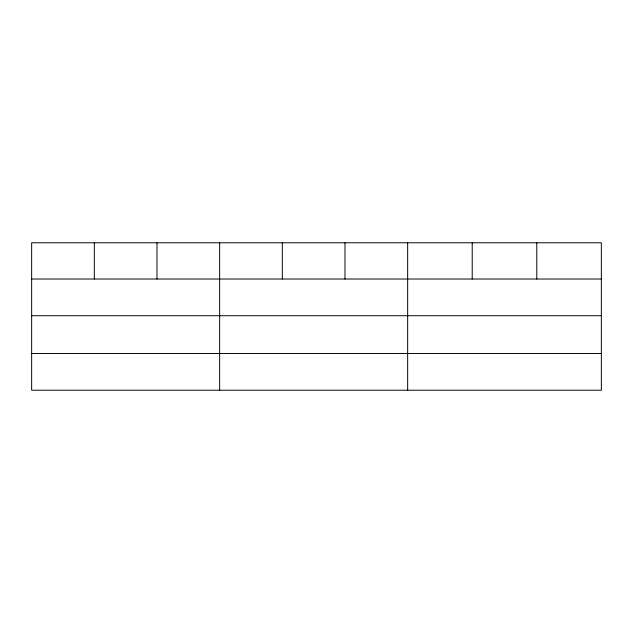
<?xml version="1.0" encoding="UTF-8"?>
<svg xmlns="http://www.w3.org/2000/svg" width="633" height="633" viewBox="0 0 633 633"><rect width="100%" height="100%" fill="white"/><g stroke="black" fill="none" stroke-linecap="round" stroke-linejoin="round"><path stroke-width="0.95" d="M601.35 315.717L601.35 242.787L31.65 242.787L31.65 390.213L601.35 390.213L601.35 315.717L31.65 315.717M31.65 279.026L601.35 279.026M31.65 353.515L601.35 353.515M536.784 242.787L536.784 279.026M472.218 242.787L472.218 279.026M407.652 242.787L407.652 390.213M344.985 242.787L344.985 279.026M282.318 242.787L282.318 279.026M219.651 242.787L219.651 390.213M156.984 242.787L156.984 279.026M94.317 242.787L94.317 279.026"/></g></svg>
